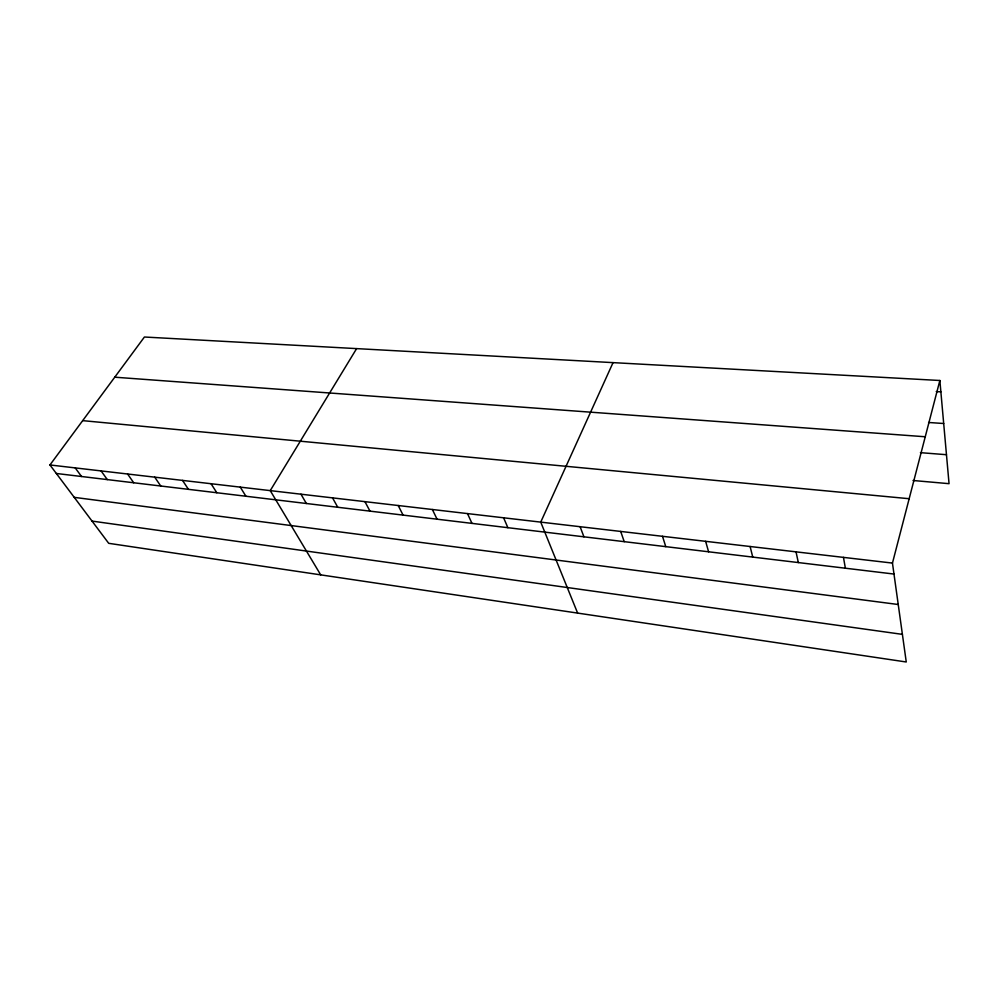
<?xml version="1.0" encoding="UTF-8"?>
<svg xmlns="http://www.w3.org/2000/svg" width="999" height="999" viewBox="0 0 999 999"><rect width="100%" height="100%" fill="white"/><g stroke="black" fill="none" stroke-linecap="round" stroke-linejoin="round"><path stroke-width="1.5" d="M892.457 563.086L939.859 380.494L144.418 337.013L49.95 464.96L108.704 543.319L906.255 661.987L892.457 563.086L49.95 464.96M613.049 362.625L540.734 522.127L577.622 613.086M356.618 348.614L270.242 490.621L320.691 574.862M936.25 391.583L940.871 391.858M928.583 422.477L943.693 423.514M114.76 377.197L925.249 436.763M920.429 452.659L946.465 454.707M913.024 480.494L949.05 483.678L939.859 380.494M82.68 420.641L909.165 498.713M56.331 473.476L893.98 574.05M74.238 497.352L898.238 604.507M92.033 521.091L902.397 634.365M75.225 467.907L81.531 476.511M101.099 470.916L107.305 479.595M127.597 474.001L133.704 482.767M154.733 477.172L160.739 486.014M182.542 480.407L188.436 489.348M211.051 483.728L216.82 492.744M240.272 487.125L245.916 496.241M300.986 494.205L306.356 503.496M332.542 497.877L337.762 507.267M364.935 501.648L369.98 511.138M398.201 505.519L403.072 515.109M432.367 509.502L437.062 519.193M467.495 513.586L471.978 523.389M503.596 517.794L507.879 527.697M580.107 526.71L583.928 536.825M620.691 531.431L624.225 541.658M662.499 536.301L665.771 546.653M705.631 541.321L708.591 551.798M750.112 546.503L752.746 557.092M796.028 551.86L798.326 562.562M843.456 557.38L845.379 568.219"/></g></svg>
